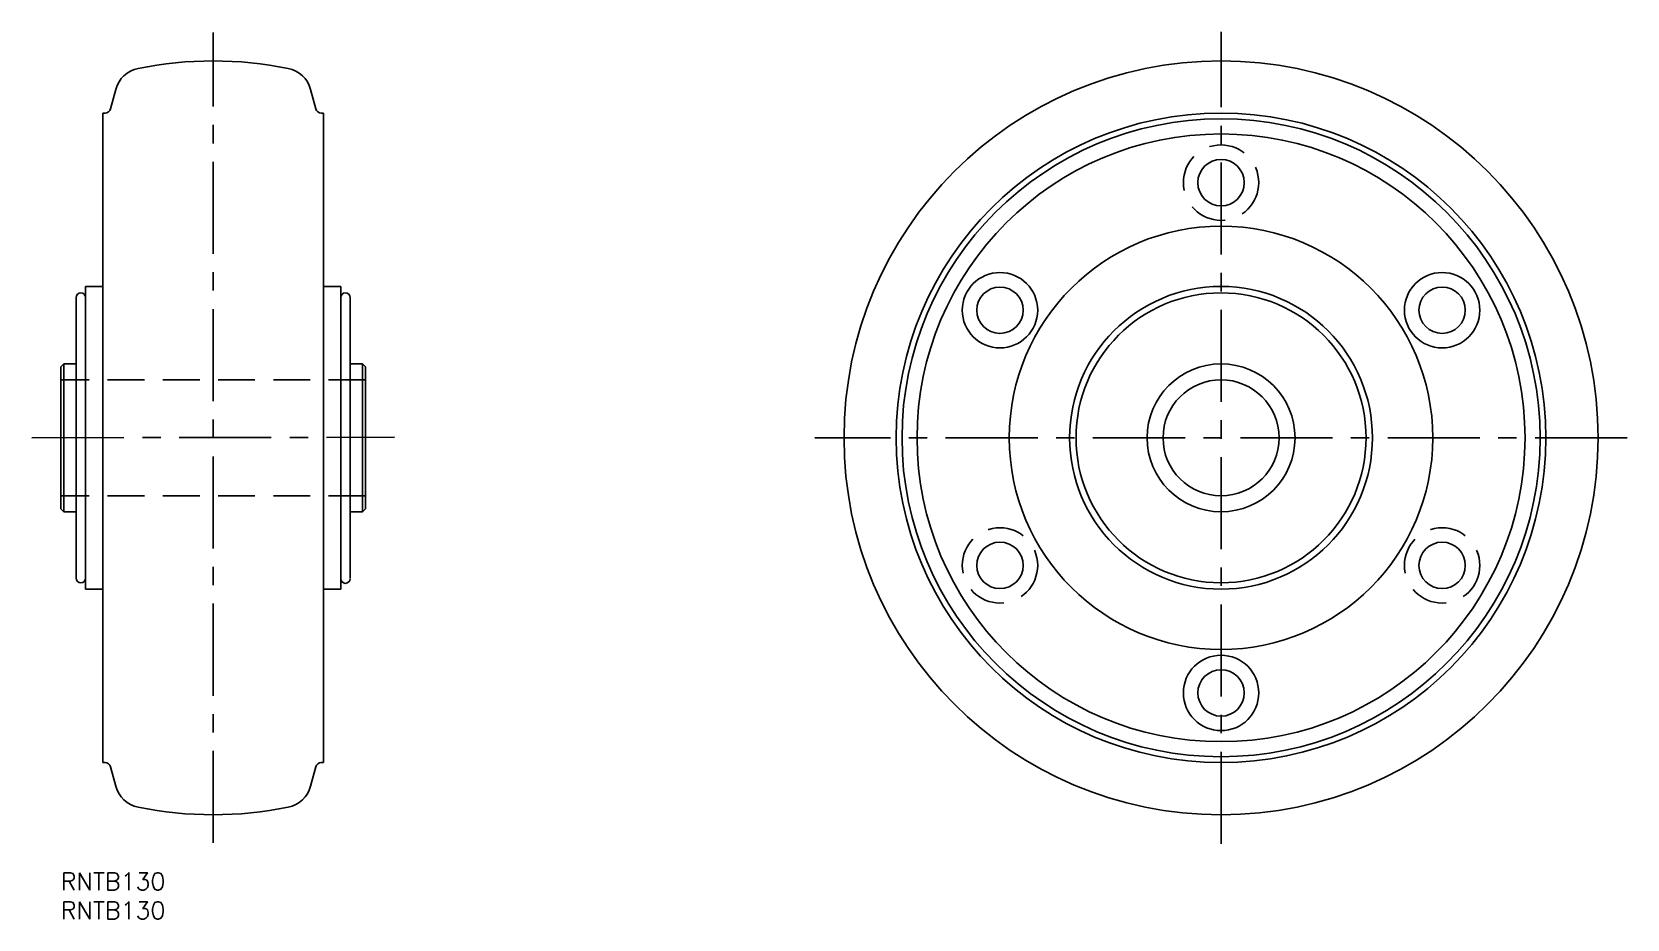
# Model space of a CAD drawing. Extents: x -5 to 270, y -8 to 145.
import ezdxf

# ---------------------------------------------------------------- set-up
doc = ezdxf.new("R2010")
doc.units = 0
doc.header["$LTSCALE"] = 0.5
doc.linetypes.add('CENTER', pattern=[50.8, 31.75, -6.35, 6.35, -6.35])
doc.linetypes.add('DASHED', pattern=[19.05, 12.7, -6.35])
for name, color, linetype in [('MSM_CENTER', 1, 'CENTER'), ('MSM_CONTINUOUS', 7, 'CONTINUOUS'), ('MSM_DASHED', 4, 'DASHED'), ('MSM_PART_NUMBER', 7, 'CONTINUOUS')]:
    doc.layers.add(name, color=color, linetype=linetype)
doc.styles.get("Standard").update_dxf_attribs({"font": 'txt.shx', "height": 3, "bigfont": 'bigfont.shx'})

msp = doc.modelspace()

# ---------------------------------------------------------------- linework, layer by layer
at = {"layer": 'MSM_CENTER'}
for p, q in [((26.25, 5.13), (26.25, 144.87)), ((200, 5), (200, 145)), ((-5, 75), (57.5, 75.1)), ((270, 75), (130, 75))]:
    msp.add_line(p, q, dxfattribs=at)
at = {"layer": 'MSM_CONTINUOUS'}
for p, q in [((8.57, 131.74), (9.47, 135.09)), ((43.93, 131.74), (43.03, 135.09)), ((7.61, 131), (7.25, 131)), ((7.25, 19), (7.25, 131)), ((44.89, 131), (45.25, 131)), ((45.25, 19), (45.25, 131)), ((2.65, 50.8), (2.65, 99.2)), ((7.25, 101.1), (4.25, 101.1)), ((4.25, 101.1), (4.25, 48.9)), ((45.25, 101.1), (48.25, 101.1)), ((48.25, 101.1), (48.25, 48.9)), ((49.85, 50.8), (49.85, 99.2)), ((0.5, 87.75), (0, 87.25)), ((0, 62.75), (0, 87.25)), ((0.5, 87.75), (2.65, 87.75)), ((0.5, 87.75), (0.5, 62.25)), ((52, 87.75), (49.85, 87.75)), ((52, 87.75), (52.5, 87.25)), ((52, 87.75), (52, 62.25)), ((52.5, 62.75), (52.5, 87.25)), ((0.5, 62.25), (0, 62.75)), ((0.5, 62.25), (2.65, 62.25)), ((52, 62.25), (49.85, 62.25)), ((52, 62.25), (52.5, 62.75)), ((7.25, 48.9), (4.25, 48.9)), ((45.25, 48.9), (48.25, 48.9)), ((7.61, 19), (7.25, 19)), ((8.57, 18.26), (9.47, 14.91)), ((43.93, 18.26), (43.03, 14.91)), ((44.89, 19), (45.25, 19))]:
    msp.add_line(p, q, dxfattribs=at)
for centre, radius in [((200, 75), 65), ((200, 75), 56), ((200, 75), 55), ((200, 75), 52.4), ((200, 119), 4), ((200, 75), 36.5), ((161.89, 97), 6.5), ((238.11, 97), 6.5), ((161.89, 97), 4), ((200, 75), 26.1), ((200, 75), 25), ((238.11, 97), 4), ((200, 75), 12.75), ((200, 75), 10), ((161.89, 53), 4), ((238.11, 53), 4), ((200, 31), 6.5), ((200, 31), 4)]:
    msp.add_circle(centre, radius, dxfattribs=at)
for centre, radius, start, end in [((14.3, 133.8), 5, 101.4878, 165), ((26.25, 75), 65, 78.5122, 101.4878), ((38.2, 133.8), 5, 15, 78.5122), ((7.61, 132), 1, 270, 345), ((44.89, 132), 1, 195, 270), ((3.45, 99.2), 0.8, 0, 180), ((49.05, 99.2), 0.8, 0, 180), ((3.45, 50.8), 0.8, 180, 0), ((49.05, 50.7), 0.8, 180, 0), ((7.61, 18), 1, 15, 90), ((44.89, 18), 1, 90, 165), ((14.3, 16.2), 5, 195, 258.5122), ((38.2, 16.2), 5, 281.4878, 345), ((26.25, 75), 65, 258.5122, 281.4878)]:
    msp.add_arc(centre, radius, start, end, dxfattribs=at)
at = {"layer": 'MSM_DASHED'}
for p, q in [((52.5, 85), (0, 85)), ((52.5, 65), (0, 65))]:
    msp.add_line(p, q, dxfattribs=at)
for centre in [(200, 119), (161.89, 53), (238.11, 53)]:
    msp.add_circle(centre, 6.5, dxfattribs=at)

# ---------------------------------------------------------------- texts
at = {"layer": 'MSM_PART_NUMBER'}
for p in [(0, -3), (0, -8)]:
    msp.add_text('RNTB130', height=3, dxfattribs=at).set_placement(p)

doc.saveas('drawing.dxf')
